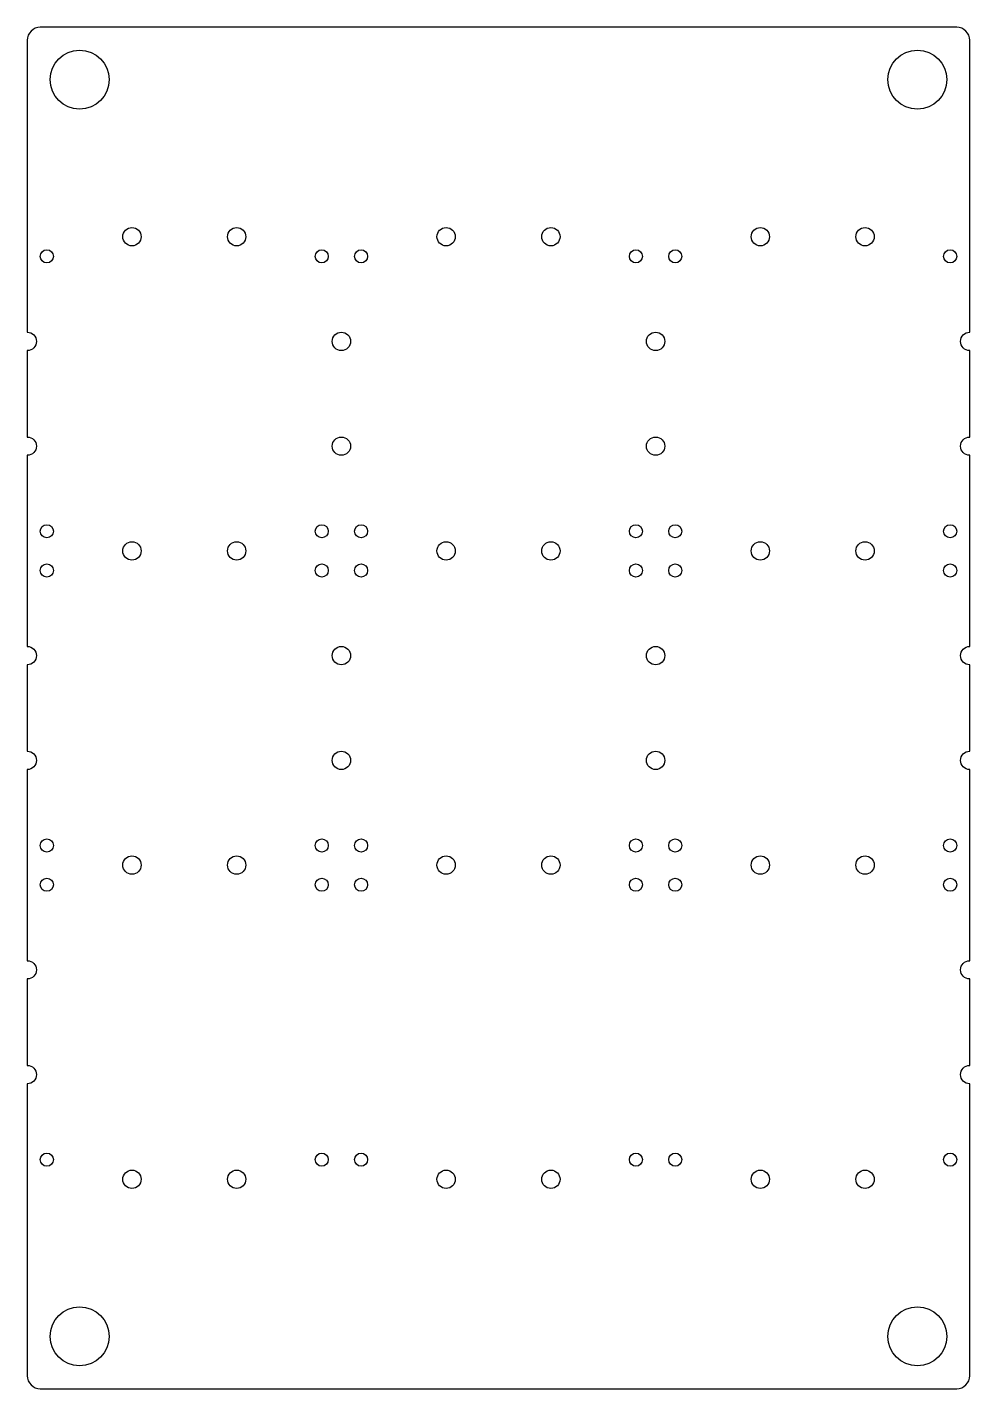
# Model space of a CAD drawing. Extents: x 0 to 216, y 0 to 312.
import ezdxf

# ---------------------------------------------------------------- set-up
doc = ezdxf.new("R2010")
doc.units = 0
doc.header["$MEASUREMENT"] = 0
doc.layers.add('PLATE', color=3, linetype='CONTINUOUS')

msp = doc.modelspace()

# ---------------------------------------------------------------- linework, layer by layer
at = {"layer": 'PLATE'}
msp.add_lwpolyline([(216, 242.1), (216, 309, 0.414214), (213, 312), (3, 312, 0.414214), (0, 309), (0, 242.1, -1), (0, 237.9), (0, 218.1, -1), (0, 213.9), (0, 170.1, -1), (0, 165.9), (0, 146.1, -1), (0, 141.9), (0, 98.1, -1), (0, 93.9), (0, 74.1, -1), (0, 69.9), (0, 3, 0.414214), (3, 0), (213, 0, 0.414214), (216, 3), (216, 69.9, -1), (216, 74.1), (216, 93.9, -1), (216, 98.1), (216, 141.9, -1), (216, 146.1), (216, 165.9, -1), (216, 170.1), (216, 213.9, -1), (216, 218.1), (216, 237.9, -1)], format="xyb", close=True, dxfattribs=at)
for centre, radius in [((12, 300), 6.75), ((204, 300), 6.75), ((24, 264), 2.1), ((48, 264), 2.1), ((96, 264), 2.1), ((120, 264), 2.1), ((168, 264), 2.1), ((192, 264), 2.1), ((4.5, 259.5), 1.5), ((67.5, 259.5), 1.5), ((76.5, 259.5), 1.5), ((139.5, 259.5), 1.5), ((148.5, 259.5), 1.5), ((211.5, 259.5), 1.5), ((72, 240), 2.1), ((144, 240), 2.1), ((72, 216), 2.1), ((144, 216), 2.1), ((4.5, 196.5), 1.5), ((67.5, 196.5), 1.5), ((76.5, 196.5), 1.5), ((139.5, 196.5), 1.5), ((148.5, 196.5), 1.5), ((211.5, 196.5), 1.5), ((24, 192), 2.1), ((48, 192), 2.1), ((96, 192), 2.1), ((120, 192), 2.1), ((168, 192), 2.1), ((192, 192), 2.1), ((4.5, 187.5), 1.5), ((67.5, 187.5), 1.5), ((76.5, 187.5), 1.5), ((139.5, 187.5), 1.5), ((148.5, 187.5), 1.5), ((211.5, 187.5), 1.5), ((72, 168), 2.1), ((144, 168), 2.1), ((72, 144), 2.1), ((144, 144), 2.1), ((4.5, 124.5), 1.5), ((67.5, 124.5), 1.5), ((76.5, 124.5), 1.5), ((139.5, 124.5), 1.5), ((148.5, 124.5), 1.5), ((211.5, 124.5), 1.5), ((24, 120), 2.1), ((48, 120), 2.1), ((96, 120), 2.1), ((120, 120), 2.1), ((168, 120), 2.1), ((192, 120), 2.1), ((4.5, 115.5), 1.5), ((67.5, 115.5), 1.5), ((76.5, 115.5), 1.5), ((139.5, 115.5), 1.5), ((148.5, 115.5), 1.5), ((211.5, 115.5), 1.5), ((4.5, 52.5), 1.5), ((67.5, 52.5), 1.5), ((76.5, 52.5), 1.5), ((139.5, 52.5), 1.5), ((148.5, 52.5), 1.5), ((211.5, 52.5), 1.5), ((24, 48), 2.1), ((48, 48), 2.1), ((96, 48), 2.1), ((120, 48), 2.1), ((168, 48), 2.1), ((192, 48), 2.1), ((12, 12), 6.75), ((204, 12), 6.75)]:
    msp.add_circle(centre, radius, dxfattribs=at)

doc.saveas('drawing.dxf')
